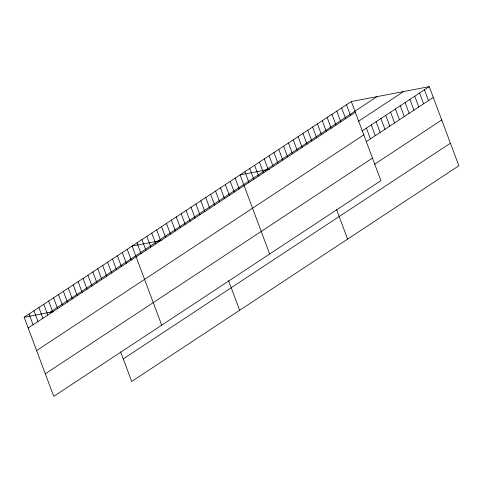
<?xml version="1.0" encoding="UTF-8"?>
<svg xmlns="http://www.w3.org/2000/svg" width="483" height="483" viewBox="0 0 483 483"><rect width="100%" height="100%" fill="white"/><g stroke="black" fill="none" stroke-linecap="round" stroke-linejoin="round"><path stroke-width="0.72" d="M351.316 101.533L380.9 180.654L53.734 396.362L24.15 317.24L351.316 101.533L429.266 86.638L458.85 165.76L131.684 381.467L120.617 351.872M49.876 312.326L377.042 96.618M28.177 328.017L355.343 112.316M358.205 121.45L403.546 91.553M362.165 130.881L429.266 86.638M36.611 350.573L363.777 134.866M366.192 141.658L433.299 97.415M45.299 373.806L372.465 158.098M374.627 164.214L441.728 119.971M123.25 358.911L450.416 143.203M269.484 169.255L240.081 174.876L269.659 253.992M161.521 240.437L132.113 246.058L161.696 325.18M24.15 317.24L53.553 311.626M424.43 89.826L428.463 100.609M419.594 93.02L423.627 103.797M414.758 96.208L418.791 106.984M409.922 99.395L413.955 110.172M405.086 102.583L409.119 113.36M400.25 105.771L404.283 116.548M395.414 108.959L399.447 119.736M390.578 112.147L394.605 122.93M385.742 115.34L389.769 126.117M380.906 118.528L384.933 129.305M376.07 121.716L380.097 132.493M371.234 124.904L375.261 135.681M366.398 128.092L370.425 138.869M346.48 104.726L350.507 115.503M341.644 107.914L345.671 118.691M336.808 111.102L340.835 121.879M331.972 114.29L335.999 125.067M327.136 117.478L331.163 128.255M322.3 120.665L326.327 131.442M317.464 123.853L321.491 134.636M312.628 127.047L316.655 137.824M307.792 130.235L311.819 141.012M336.548 209.507L347.615 239.097M302.956 133.423L306.983 144.2M298.114 136.611L302.147 147.387M293.278 139.798L297.311 150.575M288.442 142.986L292.475 153.763M283.606 146.18L287.639 156.957M278.769 149.368L282.803 160.145M273.933 152.556L277.966 163.332M269.097 155.743L273.13 166.52M264.261 158.931L268.288 169.708M259.425 162.119L263.452 172.896M254.589 165.307L258.616 176.09M249.753 168.501L253.78 179.278M244.917 171.688L248.944 182.465M235.173 178.112L239.2 188.889M230.264 181.348L234.297 192.125M225.356 184.584L229.389 195.361M220.447 187.821L224.48 198.598M215.545 191.051L219.572 201.834M210.636 194.287L214.663 205.07M205.728 197.523L209.755 208.3M200.819 200.759L204.852 211.536M228.586 280.689L239.646 310.279M195.911 203.995L199.944 214.772M191.002 207.231L195.035 218.008M186.1 210.467L190.127 221.244M181.191 213.703L185.218 224.48M176.283 216.939L180.31 227.716M171.374 220.176L175.407 230.952M166.466 223.412L170.499 234.189M161.557 226.648L165.591 237.425M156.655 229.884L160.682 240.661M151.747 233.114L155.774 243.897M146.838 236.35L150.865 247.127M141.93 239.586L145.957 250.363M137.021 242.822L141.054 253.599M127.21 249.294L131.237 260.071M122.302 252.531L126.329 263.307M117.393 255.767L121.42 266.544M112.485 259.003L116.512 269.78M107.576 262.239L111.609 273.016M102.668 265.475L106.701 276.252M97.765 268.711L101.792 279.488M92.857 271.941L96.884 282.724M87.948 275.177L91.975 285.96M83.04 278.413L87.067 289.19M78.131 281.649L82.164 292.426M73.223 284.885L77.256 295.662M68.32 288.122L72.347 298.899M63.412 291.358L67.439 302.135M58.503 294.594L62.53 305.371M53.595 297.83L57.622 308.607M48.686 301.066L52.719 311.843M43.778 304.302L47.811 315.079M38.875 307.538L42.902 318.315M33.967 310.774L37.994 321.551M29.058 314.004L33.085 324.787"/></g></svg>
